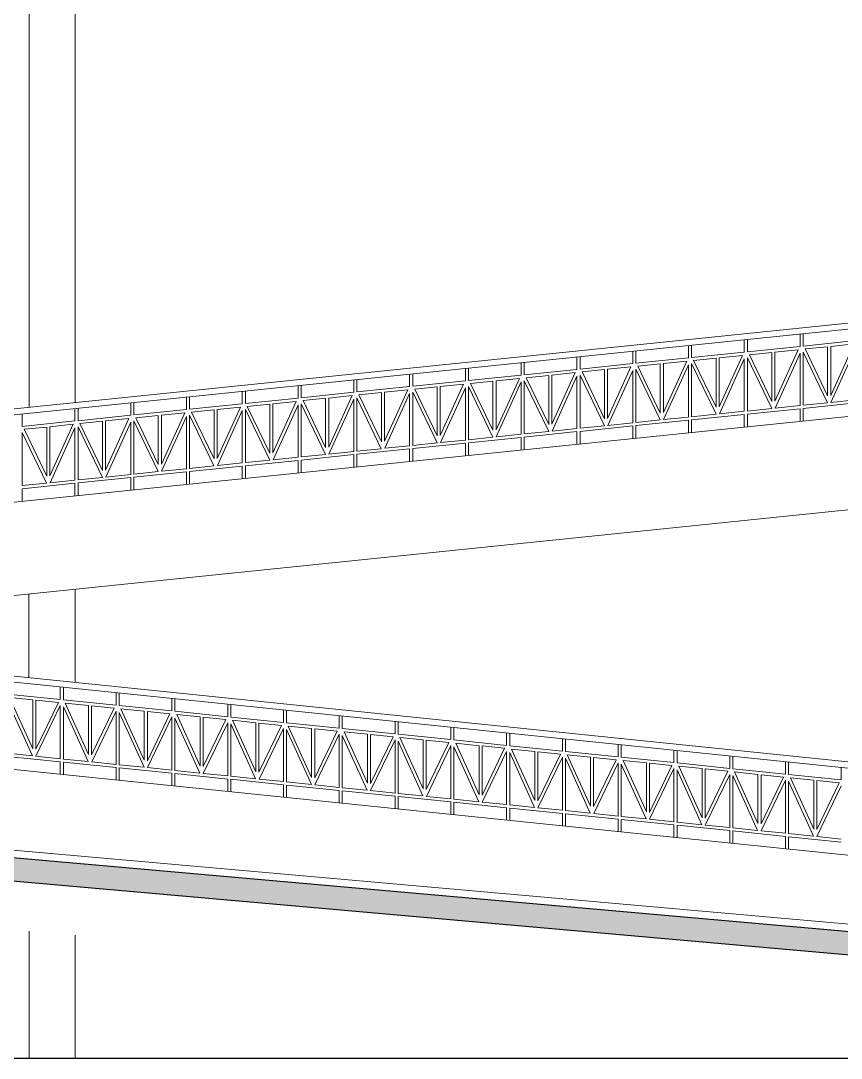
# Model space of a CAD drawing. Header units: millimetres. Extents: x 3614 to 12428, y -844 to 6844.
# Drawn here: x 5574.6 to 5579.9, y -593.61 to -586.91 of the extents above; entities that cross this region are included whole.
import ezdxf

# ---------------------------------------------------------------- set-up
doc = ezdxf.new("R2010")
doc.units = ezdxf.units.MM
doc.header["$LTSCALE"] = 40
doc.header["$MEASUREMENT"] = 0
for name, color, linetype, lineweight in [('E2', 250, 'CONTINUOUS', 20), ('E6', 254, 'CONTINUOUS', 15), ('FLOOR FINISH', 10, 'CONTINUOUS', 15), ('Hatch', 42, 'CONTINUOUS', 15), ('Railing', 23, 'CONTINUOUS', 18), ('Wall', 7, 'CONTINUOUS', 30)]:
    doc.layers.add(name, color=color, linetype=linetype, lineweight=lineweight)

msp = doc.modelspace()

# ---------------------------------------------------------------- hatches: boundary and pattern name
at = {"layer": 'Hatch', "linetype": 'Continuous', "ltscale": 0.05}
h = msp.add_hatch(dxfattribs=at)
h.set_pattern_fill('AR-CONC', color=256, scale=0.02)
h.set_pattern_definition([(50, (0, 0), (0.1434520365, -0.012550427), [0.015, -0.165]), (355, (0, 0), (-0.0277502667, 0.1504384267), [0.012, -0.132]), (100.4514445, (0.01195, -0.00105), (0.1157017693, 0.1378879982), [0.0127480384, -0.1402284224]), (46.1842, (0, 0.04), (0.213448266, -0.033103856), [0.0225, -0.2475]), (96.6356355, (0.01779, 0.03724), (0.186932389, 0.19482372), [0.019122068, -0.210342752]), (351.184164, (0, 0.04), (0.186932389, 0.19482372), [0.018, -0.198]), (21, (0.02, 0.03), (0.1193814104, -0.0805237781), [0.015, -0.165]), (326, (0.02, 0.03), (0.0486630664, 0.145030009), [0.012, -0.132]), (71.4514447, (0.02995, 0.02329), (0.1680444753, 0.0645062306), [0.012748038, -0.1402284224]), (37.5, (0, 0), (0.00243197106, 0.06657877077), [0, -0.1304, 0, -0.134, 0, -0.1325]), (7.5, (0, 0), (0.0526139075, 0.0788823424), [0, -0.0764, 0, -0.1274, 0, -0.0505]), (327.5, (-0.0446, 0), (0.10676448723, -0.00451097435), [0, -0.05, 0, -0.156, 0, -0.207]), (317.5, (-0.0646, 0), (0.1166372339, 0.0200209965), [0, -0.065, 0, -0.1036, 0, -0.147])])
h.paths.add_polyline_path([(5562.654, -591.4348), (5562.654, -591.5848), (5564.5838, -591.5856), (5582.9558, -593.2098), (5584.3545, -593.2098), (5584.3286, -593.0598), (5582.9558, -593.0598), (5564.5813, -591.4348)])

# ---------------------------------------------------------------- linework, layer by layer
at = {"layer": 'E2', "linetype": 'Continuous', "ltscale": 0.05}
for p, q in [((5569.1913, -590.5725), (5582.9558, -589.1589)), ((5572.0338, -590.8837), (5583.0171, -589.7557))]:
    msp.add_line(p, q, dxfattribs=at)
for points in [[(5574.6558, -589.4083), (5574.6558, -580.0098), (5574.9538, -580.0098), (5574.9538, -589.3777)], [(5574.6558, -589.4098), (5574.6558, -589.4062)], [(5574.6541, -591.1532), (5574.6541, -590.6146)], [(5574.9521, -590.584), (5574.9521, -591.1838)], [(5574.9538, -592.8157), (5574.9538, -593.6098), (5574.6558, -593.6098), (5574.6558, -592.7893)]]:
    msp.add_lwpolyline(points, dxfattribs=at)
at = {"layer": 'E6', "color": 5, "linetype": 'Continuous', "lineweight": 30, "ltscale": 0.05}
for p, q in [((5582.9558, -593.0598), (5564.5813, -591.4348)), ((5582.9558, -593.2098), (5564.574, -591.5848))]:
    msp.add_line(p, q, dxfattribs=at)
at = {"layer": 'FLOOR FINISH', "linetype": 'Continuous', "ltscale": 0.05}
msp.add_line((5582.9558, -593.0098), (5564.5813, -591.3848), dxfattribs=at)
at = {"layer": 'Railing'}
for p, q in [((5582.9967, -588.5515), (5565.9574, -590.3018)), ((5583.0017, -588.5912), (5566.1677, -590.3204)), ((5579.6313, -589.0162), (5579.6313, -588.9358)), ((5579.6513, -589.0141), (5579.6513, -588.9337)), ((5578.9113, -589.0902), (5578.9113, -589.0098)), ((5578.9313, -589.0882), (5578.9313, -589.0078)), ((5579.2713, -589.0532), (5579.2713, -588.9728)), ((5579.2913, -589.0512), (5579.2913, -588.9707)), ((5579.2913, -589.0512), (5579.6313, -589.0162)), ((5579.6513, -589.0141), (5579.9913, -588.9792)), ((5579.6639, -589.0329), (5579.8093, -589.018)), ((5579.8093, -589.335), (5579.8093, -589.018)), ((5579.8293, -589.0159), (5579.9798, -589.0004)), ((5579.9798, -589.0004), (5579.8293, -589.3326)), ((5579.8293, -589.3326), (5579.8293, -589.0159)), ((5579.9913, -589.0235), (5579.8308, -589.3777)), ((5578.1913, -589.1643), (5578.1913, -589.0839)), ((5578.2113, -589.1622), (5578.2113, -589.0818)), ((5578.5513, -589.1273), (5578.5513, -589.0468)), ((5578.5713, -589.1252), (5578.5713, -589.0448)), ((5578.5713, -589.1252), (5578.9113, -589.0902)), ((5578.9313, -589.0882), (5579.2713, -589.0532)), ((5578.9439, -589.107), (5579.0893, -589.092)), ((5579.0893, -589.4091), (5579.0893, -589.092)), ((5579.1093, -589.09), (5579.2598, -589.0745)), ((5579.2598, -589.0745), (5579.1093, -589.4066)), ((5579.1093, -589.4066), (5579.1093, -589.09)), ((5579.4487, -589.417), (5579.2913, -589.0899)), ((5579.2913, -589.4332), (5579.2913, -589.0899)), ((5579.3039, -589.07), (5579.4493, -589.055)), ((5579.4493, -589.372), (5579.3039, -589.07)), ((5579.4493, -589.372), (5579.4493, -589.055)), ((5579.4693, -589.053), (5579.6198, -589.0375)), ((5579.6198, -589.0375), (5579.4693, -589.3696)), ((5579.4693, -589.3696), (5579.4693, -589.053)), ((5579.6313, -589.0605), (5579.4708, -589.4147)), ((5579.6313, -589.3982), (5579.6313, -589.0605)), ((5579.8087, -589.3799), (5579.6513, -589.0528)), ((5579.6513, -589.3961), (5579.6513, -589.0528)), ((5579.8093, -589.335), (5579.6639, -589.0329)), ((5577.4713, -589.2383), (5577.4713, -589.1579)), ((5577.4913, -589.2363), (5577.4913, -589.1559)), ((5577.8313, -589.2013), (5577.8313, -589.1209)), ((5577.8513, -589.1993), (5577.8513, -589.1188)), ((5578.2113, -589.1622), (5578.5513, -589.1273)), ((5578.3893, -589.164), (5578.5398, -589.1486)), ((5578.5398, -589.1486), (5578.3893, -589.4807)), ((5578.5839, -589.144), (5578.7293, -589.1291)), ((5578.7293, -589.4461), (5578.5839, -589.144)), ((5578.7293, -589.4461), (5578.7293, -589.1291)), ((5578.7493, -589.127), (5578.8998, -589.1115)), ((5578.8998, -589.1115), (5578.7493, -589.4436)), ((5578.7493, -589.4436), (5578.7493, -589.127)), ((5578.9113, -589.1346), (5578.7508, -589.4888)), ((5578.9113, -589.4722), (5578.9113, -589.1346)), ((5579.0887, -589.454), (5578.9313, -589.1269)), ((5578.9313, -589.4702), (5578.9313, -589.1269)), ((5579.0893, -589.4091), (5578.9439, -589.107)), ((5579.2713, -589.0975), (5579.1108, -589.4517)), ((5579.2713, -589.4352), (5579.2713, -589.0975)), ((5577.1113, -589.2754), (5577.1113, -589.1949)), ((5577.1313, -589.2733), (5577.1313, -589.1929)), ((5577.4913, -589.2363), (5577.8313, -589.2013)), ((5577.6693, -589.2381), (5577.8198, -589.2226)), ((5577.8198, -589.2226), (5577.6693, -589.5547)), ((5577.8513, -589.1993), (5578.1913, -589.1643)), ((5577.8639, -589.2181), (5578.0093, -589.2031)), ((5578.0093, -589.5201), (5577.8639, -589.2181)), ((5578.0093, -589.5201), (5578.0093, -589.2031)), ((5578.0293, -589.2011), (5578.1798, -589.1856)), ((5578.1798, -589.1856), (5578.0293, -589.5177)), ((5578.0293, -589.5177), (5578.0293, -589.2011)), ((5578.1913, -589.2086), (5578.0308, -589.5628)), ((5578.1913, -589.5463), (5578.1913, -589.2086)), ((5578.3687, -589.5281), (5578.2113, -589.2009)), ((5578.2113, -589.5442), (5578.2113, -589.2009)), ((5578.2239, -589.181), (5578.3693, -589.1661)), ((5578.3693, -589.4831), (5578.2239, -589.181)), ((5578.3693, -589.4831), (5578.3693, -589.1661)), ((5578.3893, -589.4807), (5578.3893, -589.164)), ((5578.5513, -589.1716), (5578.3908, -589.5258)), ((5578.5513, -589.5093), (5578.5513, -589.1716)), ((5578.7287, -589.491), (5578.5713, -589.1639)), ((5578.5713, -589.5072), (5578.5713, -589.1639)), ((5576.3913, -589.3494), (5576.3913, -589.269)), ((5576.4113, -589.3474), (5576.4113, -589.2669)), ((5576.7513, -589.3124), (5576.7513, -589.232)), ((5576.7713, -589.3103), (5576.7713, -589.2299)), ((5576.7713, -589.3103), (5577.1113, -589.2754)), ((5577.1313, -589.2733), (5577.4713, -589.2383)), ((5577.1439, -589.2921), (5577.2893, -589.2772)), ((5577.2893, -589.5942), (5577.1439, -589.2921)), ((5577.2893, -589.5942), (5577.2893, -589.2772)), ((5577.3093, -589.2751), (5577.4598, -589.2596)), ((5577.4598, -589.2596), (5577.3093, -589.5918)), ((5577.3093, -589.5918), (5577.3093, -589.2751)), ((5577.4713, -589.2827), (5577.3108, -589.6369)), ((5577.4713, -589.6203), (5577.4713, -589.2827)), ((5577.6487, -589.6021), (5577.4913, -589.275)), ((5577.4913, -589.6183), (5577.4913, -589.275)), ((5577.5039, -589.2551), (5577.6493, -589.2401)), ((5577.6493, -589.5572), (5577.5039, -589.2551)), ((5577.6493, -589.5572), (5577.6493, -589.2401)), ((5577.6693, -589.5547), (5577.6693, -589.2381)), ((5577.8313, -589.2456), (5577.6708, -589.5998)), ((5577.8313, -589.5833), (5577.8313, -589.2456)), ((5578.0087, -589.5651), (5577.8513, -589.238)), ((5577.8513, -589.5813), (5577.8513, -589.238)), ((5575.6713, -589.4235), (5575.6713, -589.3431)), ((5575.6913, -589.4214), (5575.6913, -589.341)), ((5576.0313, -589.3864), (5576.0313, -589.306)), ((5576.0513, -589.3844), (5576.0513, -589.304)), ((5576.0513, -589.3844), (5576.3913, -589.3494)), ((5576.4113, -589.3474), (5576.7513, -589.3124)), ((5576.4239, -589.3662), (5576.5693, -589.3512)), ((5576.5693, -589.6682), (5576.5693, -589.3512)), ((5576.5893, -589.3492), (5576.7398, -589.3337)), ((5576.7398, -589.3337), (5576.5893, -589.6658)), ((5576.5893, -589.6658), (5576.5893, -589.3492)), ((5576.7513, -589.3567), (5576.5908, -589.7109)), ((5576.7513, -589.6944), (5576.7513, -589.3567)), ((5576.9287, -589.6762), (5576.7713, -589.349)), ((5576.7713, -589.6923), (5576.7713, -589.349)), ((5576.7839, -589.3291), (5576.9293, -589.3142)), ((5576.9293, -589.6312), (5576.7839, -589.3291)), ((5576.9293, -589.6312), (5576.9293, -589.3142)), ((5576.9493, -589.3121), (5577.0998, -589.2967)), ((5577.0998, -589.2967), (5576.9493, -589.6288)), ((5576.9493, -589.6288), (5576.9493, -589.3121)), ((5577.1113, -589.3197), (5576.9508, -589.6739)), ((5577.1113, -589.6574), (5577.1113, -589.3197)), ((5577.2887, -589.6391), (5577.1313, -589.312)), ((5577.1313, -589.6553), (5577.1313, -589.312)), ((5574.9513, -589.4975), (5574.9513, -589.4171)), ((5574.9713, -589.4955), (5574.9713, -589.415)), ((5575.3113, -589.4605), (5575.3113, -589.3801)), ((5575.3313, -589.4584), (5575.3313, -589.378)), ((5575.3313, -589.4584), (5575.6713, -589.4235)), ((5575.6913, -589.4214), (5576.0313, -589.3864)), ((5575.7039, -589.4402), (5575.8493, -589.4253)), ((5575.8493, -589.7423), (5575.8493, -589.4253)), ((5575.8693, -589.4232), (5576.0198, -589.4077)), ((5576.0198, -589.4077), (5575.8693, -589.7399)), ((5575.8693, -589.7399), (5575.8693, -589.4232)), ((5576.2087, -589.7502), (5576.0513, -589.4231)), ((5576.0513, -589.7664), (5576.0513, -589.4231)), ((5576.0639, -589.4032), (5576.2093, -589.3883)), ((5576.2093, -589.7053), (5576.0639, -589.4032)), ((5576.2093, -589.7053), (5576.2093, -589.3883)), ((5576.2293, -589.3862), (5576.3798, -589.3707)), ((5576.3798, -589.3707), (5576.2293, -589.7028)), ((5576.2293, -589.7028), (5576.2293, -589.3862)), ((5576.3913, -589.3938), (5576.2308, -589.7479)), ((5576.3913, -589.7314), (5576.3913, -589.3938)), ((5576.5687, -589.7132), (5576.4113, -589.3861)), ((5576.4113, -589.7294), (5576.4113, -589.3861)), ((5576.5693, -589.6682), (5576.4239, -589.3662)), ((5579.2913, -589.4332), (5579.4487, -589.417)), ((5579.2913, -589.4533), (5579.6313, -589.4183)), ((5579.4708, -589.4147), (5579.6313, -589.3982)), ((5579.6313, -589.4987), (5579.6313, -589.4183)), ((5579.6513, -589.3961), (5579.8087, -589.3799)), ((5579.6513, -589.4162), (5579.9913, -589.3813)), ((5579.6513, -589.4967), (5579.6513, -589.4162)), ((5579.8308, -589.3777), (5579.9913, -589.3612)), ((5574.6113, -589.5325), (5574.6113, -589.4521)), ((5574.9713, -589.4955), (5575.3113, -589.4605)), ((5575.1493, -589.4973), (5575.2998, -589.4818)), ((5575.2998, -589.4818), (5575.1493, -589.8139)), ((5575.3439, -589.4773), (5575.4893, -589.4623)), ((5575.4893, -589.7793), (5575.3439, -589.4773)), ((5575.4893, -589.7793), (5575.4893, -589.4623)), ((5575.5093, -589.4602), (5575.6598, -589.4448)), ((5575.6598, -589.4448), (5575.5093, -589.7769)), ((5575.5093, -589.7769), (5575.5093, -589.4602)), ((5575.6713, -589.4678), (5575.5108, -589.822)), ((5575.6713, -589.8055), (5575.6713, -589.4678)), ((5575.8487, -589.7872), (5575.6913, -589.4601)), ((5575.6913, -589.8034), (5575.6913, -589.4601)), ((5575.8493, -589.7423), (5575.7039, -589.4402)), ((5576.0313, -589.4308), (5575.8708, -589.785)), ((5576.0313, -589.7685), (5576.0313, -589.4308)), ((5578.5713, -589.5072), (5578.7287, -589.491)), ((5578.5713, -589.5273), (5578.9113, -589.4923)), ((5578.7508, -589.4888), (5578.9113, -589.4722)), ((5578.9113, -589.5728), (5578.9113, -589.4923)), ((5578.9313, -589.4702), (5579.0887, -589.454)), ((5578.9313, -589.4903), (5579.2713, -589.4553)), ((5578.9313, -589.5707), (5578.9313, -589.4903)), ((5579.1108, -589.4517), (5579.2713, -589.4352)), ((5579.2713, -589.5357), (5579.2713, -589.4553)), ((5579.2913, -589.5337), (5579.2913, -589.4533)), ((5574.6113, -589.5325), (5574.9513, -589.4975)), ((5574.6239, -589.5513), (5574.7693, -589.5364)), ((5574.7693, -589.8534), (5574.6239, -589.5513)), ((5574.7693, -589.8534), (5574.7693, -589.5364)), ((5574.7893, -589.5343), (5574.9398, -589.5188)), ((5574.9398, -589.5188), (5574.7893, -589.8509)), ((5574.7893, -589.8509), (5574.7893, -589.5343)), ((5574.9513, -589.5419), (5574.7908, -589.896)), ((5574.9513, -589.8795), (5574.9513, -589.5419)), ((5575.1287, -589.8613), (5574.9713, -589.5342)), ((5574.9713, -589.8775), (5574.9713, -589.5342)), ((5574.9839, -589.5143), (5575.1293, -589.4993)), ((5575.1293, -589.8164), (5574.9839, -589.5143)), ((5575.1293, -589.8164), (5575.1293, -589.4993)), ((5575.1493, -589.8139), (5575.1493, -589.4973)), ((5575.3113, -589.5048), (5575.1508, -589.859)), ((5575.3113, -589.8425), (5575.3113, -589.5048)), ((5575.4887, -589.8243), (5575.3313, -589.4972)), ((5575.3313, -589.8404), (5575.3313, -589.4972)), ((5578.0308, -589.5628), (5578.1913, -589.5463)), ((5578.2113, -589.5442), (5578.3687, -589.5281)), ((5578.2113, -589.5643), (5578.5513, -589.5294)), ((5578.3908, -589.5258), (5578.5513, -589.5093)), ((5578.5513, -589.6098), (5578.5513, -589.5294)), ((5578.5713, -589.6077), (5578.5713, -589.5273)), ((5574.7687, -589.8983), (5574.6113, -589.5712)), ((5574.6113, -589.9145), (5574.6113, -589.5712)), ((5577.3108, -589.6369), (5577.4713, -589.6203)), ((5577.4913, -589.6183), (5577.6487, -589.6021)), ((5577.4913, -589.6384), (5577.8313, -589.6034)), ((5577.6708, -589.5998), (5577.8313, -589.5833)), ((5577.8313, -589.6838), (5577.8313, -589.6034)), ((5577.8513, -589.5813), (5578.0087, -589.5651)), ((5577.8513, -589.6014), (5578.1913, -589.5664)), ((5577.8513, -589.6818), (5577.8513, -589.6014)), ((5578.1913, -589.6468), (5578.1913, -589.5664)), ((5578.2113, -589.6448), (5578.2113, -589.5643)), ((5576.5908, -589.7109), (5576.7513, -589.6944)), ((5576.7713, -589.6923), (5576.9287, -589.6762)), ((5576.7713, -589.7124), (5577.1113, -589.6775)), ((5576.9508, -589.6739), (5577.1113, -589.6574)), ((5577.1113, -589.7579), (5577.1113, -589.6775)), ((5577.1313, -589.6553), (5577.2887, -589.6391)), ((5577.1313, -589.6754), (5577.4713, -589.6405)), ((5577.1313, -589.7558), (5577.1313, -589.6754)), ((5577.4713, -589.7209), (5577.4713, -589.6405)), ((5577.4913, -589.7188), (5577.4913, -589.6384)), ((5576.0513, -589.7664), (5576.2087, -589.7502)), ((5576.0513, -589.7865), (5576.3913, -589.7515)), ((5576.2308, -589.7479), (5576.3913, -589.7314)), ((5576.3913, -589.832), (5576.3913, -589.7515)), ((5576.4113, -589.7294), (5576.5687, -589.7132)), ((5576.4113, -589.7495), (5576.7513, -589.7145)), ((5576.4113, -589.8299), (5576.4113, -589.7495)), ((5576.7513, -589.7949), (5576.7513, -589.7145)), ((5576.7713, -589.7929), (5576.7713, -589.7124)), ((5575.3313, -589.8404), (5575.4887, -589.8243)), ((5575.3313, -589.8606), (5575.6713, -589.8256)), ((5575.5108, -589.822), (5575.6713, -589.8055)), ((5575.6713, -589.906), (5575.6713, -589.8256)), ((5575.6913, -589.8034), (5575.8487, -589.7872)), ((5575.6913, -589.8235), (5576.0313, -589.7886)), ((5575.6913, -589.9039), (5575.6913, -589.8235)), ((5575.8708, -589.785), (5576.0313, -589.7685)), ((5576.0313, -589.869), (5576.0313, -589.7886)), ((5576.0513, -589.8669), (5576.0513, -589.7865)), ((5574.7908, -589.896), (5574.9513, -589.8795)), ((5574.9713, -589.8775), (5575.1287, -589.8613)), ((5574.9713, -589.8976), (5575.3113, -589.8626)), ((5575.1508, -589.859), (5575.3113, -589.8425)), ((5575.3113, -589.943), (5575.3113, -589.8626)), ((5575.3313, -589.941), (5575.3313, -589.8606)), ((5574.6113, -589.9145), (5574.7687, -589.8983)), ((5574.6113, -589.9346), (5574.9513, -589.8996)), ((5574.6113, -590.015), (5574.6113, -589.9346)), ((5574.9513, -589.9801), (5574.9513, -589.8996)), ((5574.9713, -589.978), (5574.9713, -589.8976)), ((5583.0033, -592.0521), (5565.1657, -590.2175)), ((5582.991, -592.0107), (5565.239, -590.1848)), ((5574.857, -591.2947), (5574.857, -591.2143)), ((5574.877, -591.2968), (5574.877, -591.2163)), ((5574.857, -591.2947), (5574.517, -591.2597)), ((5574.6791, -591.2965), (5574.5285, -591.281)), ((5574.5285, -591.281), (5574.6791, -591.6131)), ((5574.6791, -591.6131), (5574.6791, -591.2965)), ((5574.8444, -591.3135), (5574.6991, -591.2986)), ((5574.6991, -591.6156), (5574.6991, -591.2986)), ((5575.217, -591.3317), (5574.877, -591.2968)), ((5575.217, -591.3317), (5575.217, -591.2513)), ((5575.237, -591.3338), (5575.237, -591.2534)), ((5575.577, -591.3688), (5575.577, -591.2883)), ((5575.597, -591.3708), (5575.597, -591.2904)), ((5574.517, -591.3041), (5574.6775, -591.6582)), ((5574.6991, -591.6156), (5574.8444, -591.3135)), ((5574.6996, -591.6605), (5574.857, -591.3334)), ((5574.857, -591.6767), (5574.857, -591.3334)), ((5574.877, -591.3411), (5575.0375, -591.6953)), ((5574.877, -591.6788), (5574.877, -591.3411)), ((5575.0391, -591.3335), (5574.8885, -591.318)), ((5574.8885, -591.318), (5575.0391, -591.6502)), ((5575.0391, -591.6502), (5575.0391, -591.3335)), ((5575.2044, -591.3505), (5575.0591, -591.3356)), ((5575.0591, -591.6526), (5575.0591, -591.3356)), ((5575.0591, -591.6526), (5575.2044, -591.3505)), ((5575.577, -591.3688), (5575.237, -591.3338)), ((5575.3991, -591.3706), (5575.2485, -591.3551)), ((5575.2485, -591.3551), (5575.3991, -591.6872)), ((5575.937, -591.4058), (5575.937, -591.3254)), ((5575.957, -591.4078), (5575.957, -591.3274)), ((5576.297, -591.4428), (5576.297, -591.3624)), ((5576.317, -591.4449), (5576.317, -591.3644)), ((5575.0596, -591.6975), (5575.217, -591.3704)), ((5575.217, -591.7137), (5575.217, -591.3704)), ((5575.237, -591.3781), (5575.3975, -591.7323)), ((5575.237, -591.7158), (5575.237, -591.3781)), ((5575.3991, -591.6872), (5575.3991, -591.3706)), ((5575.5644, -591.3876), (5575.4191, -591.3726)), ((5575.4191, -591.6896), (5575.4191, -591.3726)), ((5575.4191, -591.6896), (5575.5644, -591.3876)), ((5575.4196, -591.7346), (5575.577, -591.4075)), ((5575.577, -591.7508), (5575.577, -591.4075)), ((5575.937, -591.4058), (5575.597, -591.3708)), ((5575.597, -591.4151), (5575.7575, -591.7693)), ((5575.597, -591.7528), (5575.597, -591.4151)), ((5575.7591, -591.4076), (5575.6085, -591.3921)), ((5575.6085, -591.3921), (5575.7591, -591.7242)), ((5575.7591, -591.7242), (5575.7591, -591.4076)), ((5575.9244, -591.4246), (5575.7791, -591.4096)), ((5575.7791, -591.7267), (5575.7791, -591.4096)), ((5575.7791, -591.7267), (5575.9244, -591.4246)), ((5576.297, -591.4428), (5575.957, -591.4078)), ((5576.1191, -591.4446), (5575.9685, -591.4291)), ((5575.9685, -591.4291), (5576.1191, -591.7613)), ((5576.657, -591.4798), (5576.657, -591.3994)), ((5576.677, -591.4819), (5576.677, -591.4015)), ((5575.7796, -591.7716), (5575.937, -591.4445)), ((5575.937, -591.7878), (5575.937, -591.4445)), ((5575.957, -591.4522), (5576.1175, -591.8064)), ((5575.957, -591.7898), (5575.957, -591.4522)), ((5576.1191, -591.7613), (5576.1191, -591.4446)), ((5576.2844, -591.4616), (5576.1391, -591.4467)), ((5576.1391, -591.7637), (5576.1391, -591.4467)), ((5576.1391, -591.7637), (5576.2844, -591.4616)), ((5576.1396, -591.8086), (5576.297, -591.4815)), ((5576.297, -591.8248), (5576.297, -591.4815)), ((5576.657, -591.4798), (5576.317, -591.4449)), ((5576.317, -591.4892), (5576.4775, -591.8434)), ((5576.317, -591.8269), (5576.317, -591.4892)), ((5576.4791, -591.4816), (5576.3285, -591.4662)), ((5576.3285, -591.4662), (5576.4791, -591.7983)), ((5576.4791, -591.7983), (5576.4791, -591.4816)), ((5576.6444, -591.4986), (5576.4991, -591.4837)), ((5576.4991, -591.8007), (5576.4991, -591.4837)), ((5576.4991, -591.8007), (5576.6444, -591.4986)), ((5577.017, -591.5169), (5576.677, -591.4819)), ((5576.8391, -591.5187), (5576.6885, -591.5032)), ((5576.6885, -591.5032), (5576.8391, -591.8353)), ((5577.017, -591.5169), (5577.017, -591.4364)), ((5577.037, -591.5189), (5577.037, -591.4385)), ((5577.377, -591.5539), (5577.377, -591.4735)), ((5577.397, -591.5559), (5577.397, -591.4755)), ((5576.4996, -591.8457), (5576.657, -591.5185)), ((5576.657, -591.8618), (5576.657, -591.5185)), ((5576.677, -591.5262), (5576.8375, -591.8804)), ((5576.677, -591.8639), (5576.677, -591.5262)), ((5576.8391, -591.8353), (5576.8391, -591.5187)), ((5577.0044, -591.5357), (5576.8591, -591.5207)), ((5576.8591, -591.8377), (5576.8591, -591.5207)), ((5576.8591, -591.8377), (5577.0044, -591.5357)), ((5576.8596, -591.8827), (5577.017, -591.5556)), ((5577.017, -591.8989), (5577.017, -591.5556)), ((5577.377, -591.5539), (5577.037, -591.5189)), ((5577.037, -591.5632), (5577.1975, -591.9174)), ((5577.037, -591.9009), (5577.037, -591.5632)), ((5577.1991, -591.5557), (5577.0485, -591.5402)), ((5577.0485, -591.5402), (5577.1991, -591.8723)), ((5577.1991, -591.8723), (5577.1991, -591.5557)), ((5577.3644, -591.5727), (5577.2191, -591.5577)), ((5577.2191, -591.8748), (5577.2191, -591.5577)), ((5577.737, -591.5909), (5577.397, -591.5559)), ((5577.737, -591.5909), (5577.737, -591.5105)), ((5577.757, -591.593), (5577.757, -591.5125)), ((5578.097, -591.6279), (5578.097, -591.5475)), ((5578.117, -591.63), (5578.117, -591.5496)), ((5577.2191, -591.8748), (5577.3644, -591.5727)), ((5577.2196, -591.9197), (5577.377, -591.5926)), ((5577.377, -591.9359), (5577.377, -591.5926)), ((5577.397, -591.6003), (5577.5575, -591.9545)), ((5577.397, -591.9379), (5577.397, -591.6003)), ((5577.5591, -591.5927), (5577.4085, -591.5772)), ((5577.4085, -591.5772), (5577.5591, -591.9094)), ((5577.5591, -591.9094), (5577.5591, -591.5927)), ((5577.7244, -591.6097), (5577.5791, -591.5948)), ((5577.5791, -591.9118), (5577.5791, -591.5948)), ((5577.5791, -591.9118), (5577.7244, -591.6097)), ((5577.5796, -591.9567), (5577.737, -591.6296)), ((5577.737, -591.9729), (5577.737, -591.6296)), ((5578.097, -591.6279), (5577.757, -591.593)), ((5577.9191, -591.6297), (5577.7685, -591.6143)), ((5577.7685, -591.6143), (5577.9191, -591.9464)), ((5577.9191, -591.9464), (5577.9191, -591.6297)), ((5578.0844, -591.6467), (5577.9391, -591.6318)), ((5577.9391, -591.9488), (5577.9391, -591.6318)), ((5578.457, -591.665), (5578.117, -591.63)), ((5578.457, -591.665), (5578.457, -591.5845)), ((5578.477, -591.667), (5578.477, -591.5866)), ((5578.817, -591.702), (5578.817, -591.6216)), ((5578.837, -591.704), (5578.837, -591.6236)), ((5574.6775, -591.6582), (5574.517, -591.6417)), ((5574.857, -591.6968), (5574.517, -591.6618)), ((5574.857, -591.6767), (5574.6996, -591.6605)), ((5574.857, -591.7772), (5574.857, -591.6968)), ((5575.0375, -591.6953), (5574.877, -591.6788)), ((5575.217, -591.7338), (5574.877, -591.6989)), ((5574.877, -591.7793), (5574.877, -591.6989)), ((5575.217, -591.7137), (5575.0596, -591.6975)), ((5577.757, -591.6373), (5577.9175, -591.9915)), ((5577.757, -591.975), (5577.757, -591.6373)), ((5577.9391, -591.9488), (5578.0844, -591.6467)), ((5577.9396, -591.9938), (5578.097, -591.6666)), ((5578.097, -592.0099), (5578.097, -591.6666)), ((5578.117, -591.6743), (5578.2775, -592.0285)), ((5578.117, -592.012), (5578.117, -591.6743)), ((5578.2791, -591.6668), (5578.1285, -591.6513)), ((5578.1285, -591.6513), (5578.2791, -591.9834)), ((5578.2791, -591.9834), (5578.2791, -591.6668)), ((5578.4444, -591.6838), (5578.2991, -591.6688)), ((5578.2991, -591.9858), (5578.2991, -591.6688)), ((5578.2991, -591.9858), (5578.4444, -591.6838)), ((5578.2996, -592.0308), (5578.457, -591.7037)), ((5578.457, -592.047), (5578.457, -591.7037)), ((5578.817, -591.702), (5578.477, -591.667)), ((5578.6391, -591.7038), (5578.4885, -591.6883)), ((5578.4885, -591.6883), (5578.6391, -592.0204)), ((5578.6391, -592.0204), (5578.6391, -591.7038)), ((5579.177, -591.739), (5578.837, -591.704)), ((5579.177, -591.739), (5579.177, -591.6586)), ((5579.197, -591.7411), (5579.197, -591.6607)), ((5579.537, -591.776), (5579.537, -591.6956)), ((5579.557, -591.7781), (5579.557, -591.6977)), ((5575.217, -591.8143), (5575.217, -591.7338)), ((5575.3975, -591.7323), (5575.237, -591.7158)), ((5575.577, -591.7709), (5575.237, -591.7359)), ((5575.237, -591.8163), (5575.237, -591.7359)), ((5575.577, -591.7508), (5575.4196, -591.7346)), ((5575.577, -591.8513), (5575.577, -591.7709)), ((5575.7575, -591.7693), (5575.597, -591.7528)), ((5578.477, -591.7114), (5578.6375, -592.0655)), ((5578.477, -592.049), (5578.477, -591.7114)), ((5578.8044, -591.7208), (5578.6591, -591.7059)), ((5578.6591, -592.0229), (5578.6591, -591.7059)), ((5578.6591, -592.0229), (5578.8044, -591.7208)), ((5578.6596, -592.0678), (5578.817, -591.7407)), ((5578.817, -592.084), (5578.817, -591.7407)), ((5578.837, -591.7484), (5578.9975, -592.1026)), ((5578.837, -592.0861), (5578.837, -591.7484)), ((5578.9991, -591.7408), (5578.8485, -591.7253)), ((5578.8485, -591.7253), (5578.9991, -592.0575)), ((5578.9991, -592.0575), (5578.9991, -591.7408)), ((5579.1644, -591.7578), (5579.0191, -591.7429)), ((5579.0191, -592.0599), (5579.0191, -591.7429)), ((5579.0191, -592.0599), (5579.1644, -591.7578)), ((5579.537, -591.776), (5579.197, -591.7411)), ((5579.3591, -591.7778), (5579.2085, -591.7624)), ((5579.2085, -591.7624), (5579.3591, -592.0945)), ((5579.897, -591.8131), (5579.897, -591.7326)), ((5575.937, -591.8079), (5575.597, -591.7729)), ((5575.597, -591.8533), (5575.597, -591.7729)), ((5575.937, -591.7878), (5575.7796, -591.7716)), ((5575.937, -591.8883), (5575.937, -591.8079)), ((5576.1175, -591.8064), (5575.957, -591.7898)), ((5576.297, -591.8449), (5575.957, -591.8099)), ((5575.957, -591.8904), (5575.957, -591.8099)), ((5576.297, -591.8248), (5576.1396, -591.8086)), ((5576.4775, -591.8434), (5576.317, -591.8269)), ((5579.0196, -592.1048), (5579.177, -591.7777)), ((5579.177, -592.121), (5579.177, -591.7777)), ((5579.197, -591.7854), (5579.3575, -592.1396)), ((5579.197, -592.1231), (5579.197, -591.7854)), ((5579.3591, -592.0945), (5579.3591, -591.7778)), ((5579.5244, -591.7949), (5579.3791, -591.7799)), ((5579.3791, -592.0969), (5579.3791, -591.7799)), ((5579.3791, -592.0969), (5579.5244, -591.7949)), ((5579.3796, -592.1419), (5579.537, -591.8148)), ((5579.537, -592.158), (5579.537, -591.8148)), ((5579.897, -591.8131), (5579.557, -591.7781)), ((5579.557, -591.8224), (5579.7175, -592.1766)), ((5579.557, -592.1601), (5579.557, -591.8224)), ((5579.7191, -591.8149), (5579.5685, -591.7994)), ((5579.5685, -591.7994), (5579.7191, -592.1315)), ((5579.7191, -592.1315), (5579.7191, -591.8149)), ((5579.8844, -591.8319), (5579.7391, -591.8169)), ((5579.7391, -592.134), (5579.7391, -591.8169)), ((5579.7391, -592.134), (5579.8844, -591.8319)), ((5576.297, -591.9253), (5576.297, -591.8449)), ((5576.657, -591.8819), (5576.317, -591.847)), ((5576.317, -591.9274), (5576.317, -591.847)), ((5576.657, -591.8618), (5576.4996, -591.8457)), ((5576.657, -591.9624), (5576.657, -591.8819)), ((5576.8375, -591.8804), (5576.677, -591.8639)), ((5577.017, -591.919), (5576.677, -591.884)), ((5576.677, -591.9644), (5576.677, -591.884)), ((5577.017, -591.8989), (5576.8596, -591.8827)), ((5577.1975, -591.9174), (5577.037, -591.9009)), ((5579.7396, -592.1789), (5579.897, -591.8518)), ((5577.017, -591.9994), (5577.017, -591.919)), ((5577.377, -591.956), (5577.037, -591.921)), ((5577.037, -592.0014), (5577.037, -591.921)), ((5577.377, -591.9359), (5577.2196, -591.9197)), ((5577.377, -592.0364), (5577.377, -591.956)), ((5577.5575, -591.9545), (5577.397, -591.9379)), ((5577.737, -591.993), (5577.397, -591.9581)), ((5577.397, -592.0385), (5577.397, -591.9581)), ((5577.737, -591.9729), (5577.5796, -591.9567)), ((5577.737, -592.0734), (5577.737, -591.993)), ((5577.9175, -591.9915), (5577.757, -591.975)), ((5578.097, -592.03), (5577.757, -591.9951)), ((5577.757, -592.0755), (5577.757, -591.9951)), ((5578.097, -592.0099), (5577.9396, -591.9938)), ((5578.097, -592.1105), (5578.097, -592.03)), ((5578.2775, -592.0285), (5578.117, -592.012)), ((5578.457, -592.0671), (5578.117, -592.0321)), ((5578.117, -592.1125), (5578.117, -592.0321)), ((5578.457, -592.047), (5578.2996, -592.0308)), ((5578.457, -592.1475), (5578.457, -592.0671)), ((5578.6375, -592.0655), (5578.477, -592.049)), ((5578.817, -592.1041), (5578.477, -592.0691)), ((5578.477, -592.1496), (5578.477, -592.0691)), ((5578.817, -592.084), (5578.6596, -592.0678)), ((5578.817, -592.1845), (5578.817, -592.1041)), ((5578.9975, -592.1026), (5578.837, -592.0861)), ((5579.177, -592.121), (5579.0196, -592.1048)), ((5579.177, -592.1411), (5578.837, -592.1062)), ((5578.837, -592.1866), (5578.837, -592.1062)), ((5579.177, -592.2216), (5579.177, -592.1411)), ((5579.3575, -592.1396), (5579.197, -592.1231)), ((5579.537, -592.1782), (5579.197, -592.1432)), ((5579.197, -592.2236), (5579.197, -592.1432)), ((5579.537, -592.158), (5579.3796, -592.1419)), ((5579.7175, -592.1766), (5579.557, -592.1601)), ((5579.537, -592.2586), (5579.537, -592.1782)), ((5579.897, -592.2152), (5579.557, -592.1802)), ((5579.557, -592.2606), (5579.557, -592.1802)), ((5579.897, -592.1951), (5579.7396, -592.1789))]:
    msp.add_line(p, q, dxfattribs=at)
at = {"layer": 'Wall', "lineweight": 20}
msp.add_line((5582.9558, -592.6102), (5565.137, -590.7775), dxfattribs=at)
at = {"layer": 'Wall', "linetype": 'Continuous', "ltscale": 0.05}
msp.add_line((5559.8168, -593.6098), (5603.7747, -593.6098), dxfattribs=at)

doc.saveas('drawing.dxf')
